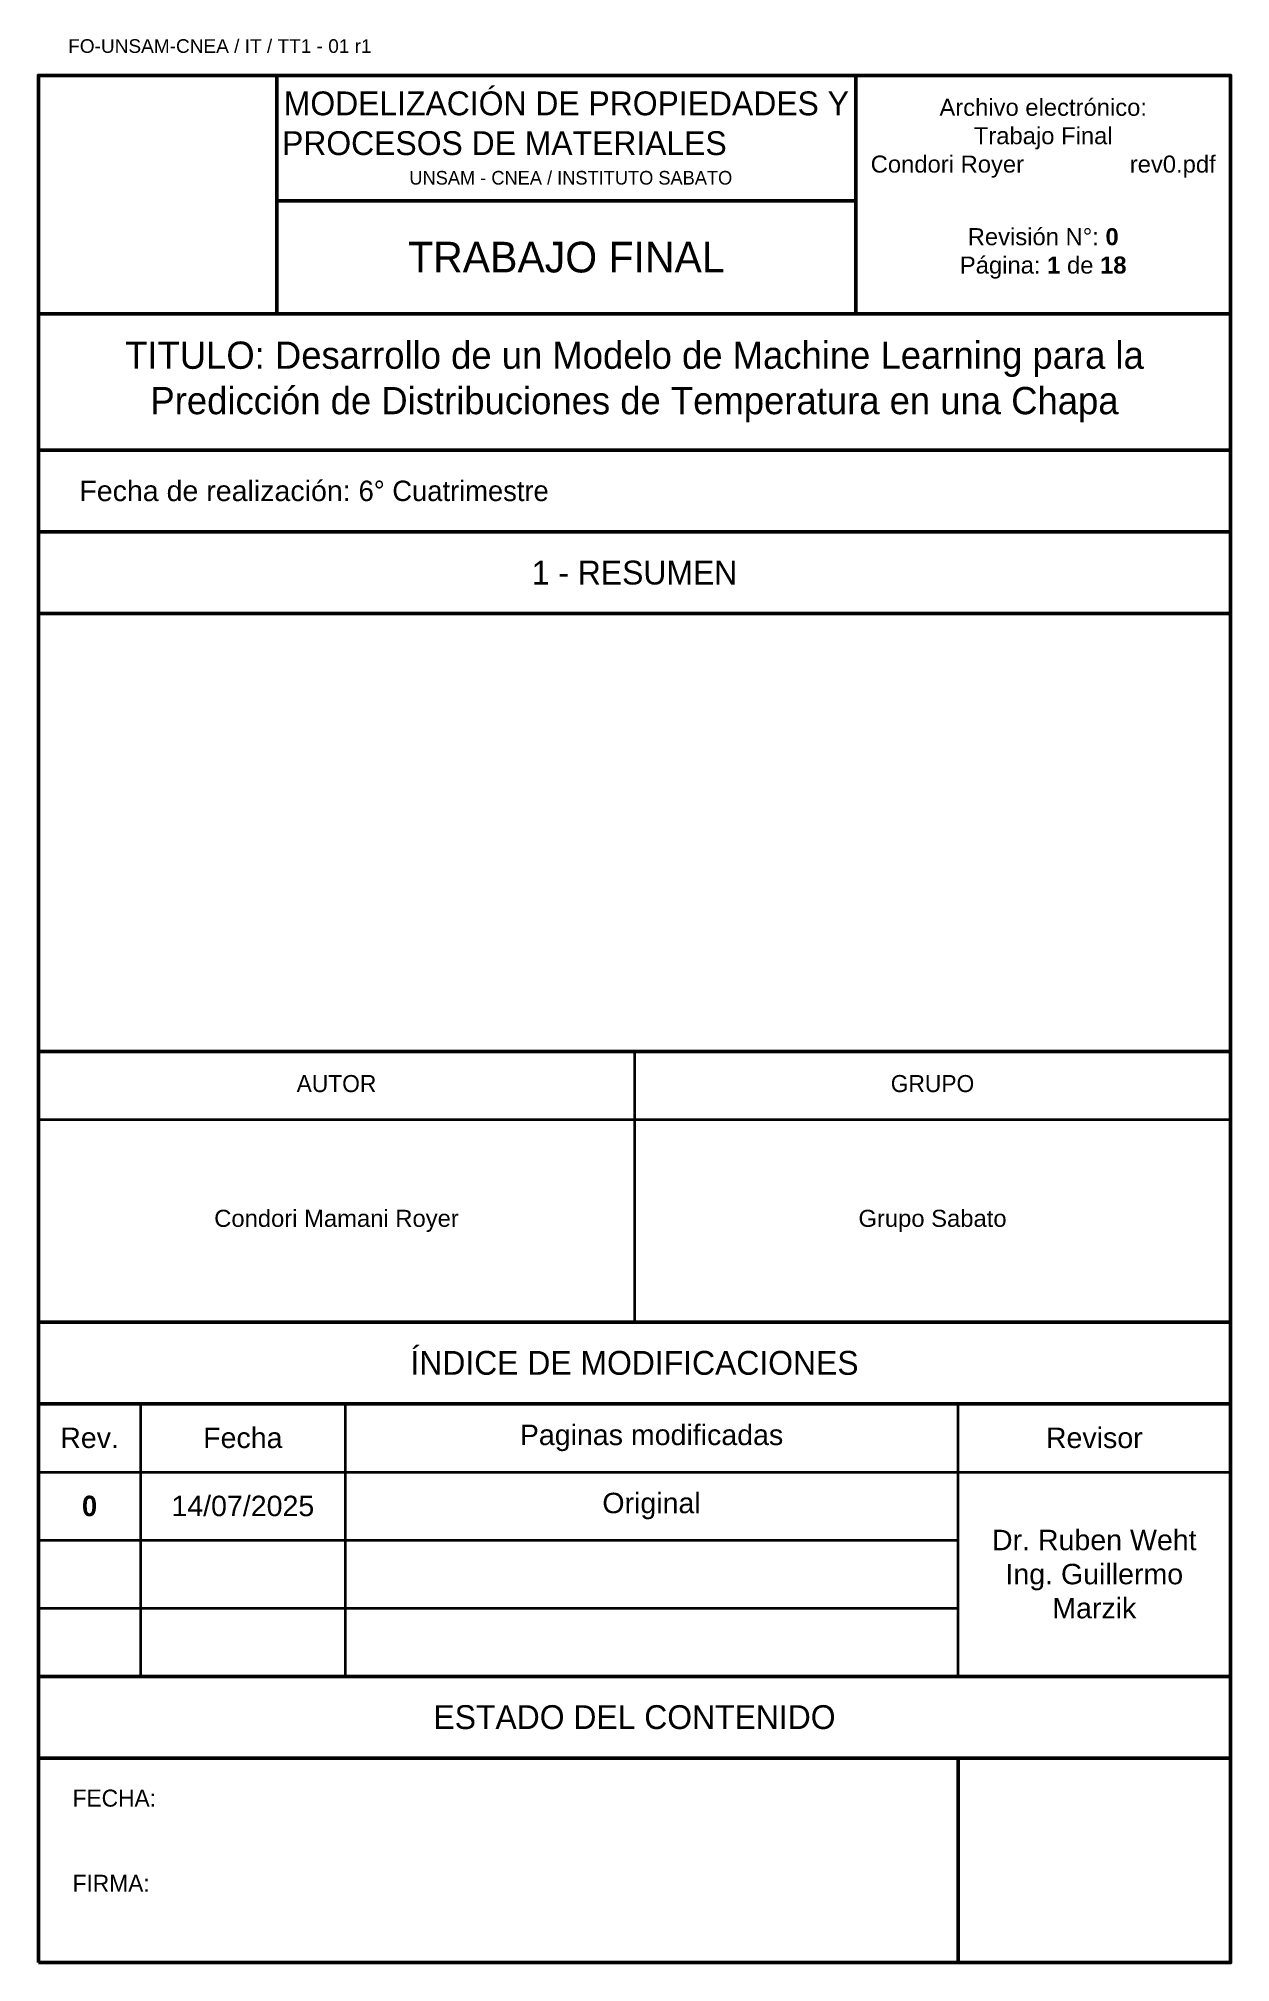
# Paper-space layout 'Presentación1' of a CAD drawing. Header units: millimetres. Extents: x 25 to 200, y 10 to 292.
import ezdxf

# ---------------------------------------------------------------- set-up
doc = ezdxf.new("R2010")
doc.units = ezdxf.units.MM
for name, color, linetype, lineweight in [('BordePrincipales', 5, 'Continuous', 50), ('BordesSegundarios', 110, 'Continuous', 35), ('Texto', 200, 'Continuous', 50)]:
    doc.layers.add(name, color=color, linetype=linetype, lineweight=lineweight)
doc.styles.add('Anotativo', font='bahnschrift.ttf')
doc.styles.add('Anotativo - Arial', font='arial.ttf')

psp = doc.layouts.new('Presentación1')

# ---------------------------------------------------------------- linework, layer by layer
at = {"layer": 'BordePrincipales'}
for p, q in [((60, 287), (60, 252)), ((145, 287), (145, 252)), ((145, 268.59), (60, 268.59)), ((25, 252), (200, 252)), ((25, 232), (200, 232)), ((25, 220), (200, 220)), ((25, 208), (200, 208)), ((25, 143.72), (200, 143.72)), ((25, 104), (200, 104)), ((25, 92), (200, 92)), ((25, 52), (200, 52)), ((25, 40), (200, 40)), ((160, 40), (160, 10))]:
    psp.add_line(p, q, dxfattribs=at)
psp.add_lwpolyline([(25, 10), (200, 10), (200, 287), (25, 287)], close=True, dxfattribs=at)
at = {"layer": 'BordesSegundarios'}
for p, q in [((112.5, 143.72), (112.5, 104)), ((25, 133.72), (200, 133.72)), ((40, 92), (40, 52)), ((70, 92), (70, 52)), ((160, 52), (160, 92)), ((25, 82), (200, 82)), ((25, 72), (160, 72)), ((25, 62), (160, 62))]:
    psp.add_line(p, q, dxfattribs=at)

# ---------------------------------------------------------------- texts
at = {"layer": 'Texto'}
for s, insert, char_height, width, attachment_point, style in [('\\pxb0.5,a0.5,qj;{\\fArial|b0|i0|c0|p34;FO-UNSAM-CNEA / IT / TT1 - 01 r1}', (29.36, 291.3), 2, 46.6849, 4, 'Anotativo'), ('MODELIZACIÓN DE PROPIEDADES Y PROCESOS DE MATERIALES                 {\\H0.57143x;UNSAM - CNEA / INSTITUTO SABATO}', (102.5, 277.8), 3.5, 85, 5, 'Anotativo'), ('{\\fArial|b0|i0|c0|p34;\\PArchivo electrónico: \\PTrabajo Final\\PCondori Royer                rev0.pdf }', (172.5, 287.74), 2.5, 50.0259, 2, 'Anotativo'), ('{\\fArial|b0|i0|c0|p34;Revisión N°: \\fArial|b1|i0|c0|p34;0\\fArial|b0|i0|c0|p34;\\PPágina: \\fArial|b1|i0|c0|p34;1\\fArial|b0|i0|c0|p34; de \\fArial|b1|i0|c0|p34;18}', (172.5, 257.16), 2.5, 55, 8, 'Anotativo'), ('{\\H0.9x;TRABAJO FINAL  }', (102.5, 260.3), 5, 85, 5, 'Anotativo'), ('TITULO: Desarrollo de un Modelo de Machine Learning para la Predicción de Distribuciones de Temperatura en una Chapa', (112.5, 242), 4, 175, 5, 'Anotativo'), ('\\pxl2;{\\fArial|b0|i0|c0|p34;Fecha de realización: }6° Cuatrimestre ', (25, 226), 3, 175, 4, 'Anotativo'), ('1 - RESUMEN', (112.5, 214), 3.5, 175, 5, 'Anotativo'), ('AUTOR', (68.75, 139), 2.5, 87.5, 5, 'Anotativo'), ('GRUPO', (156.25, 139), 2.5, 87.5, 5, 'Anotativo'), ('Condori Mamani Royer ', (68.75, 118.86), 2.5, 87.5, 5, 'Anotativo - Arial'), ('Grupo Sabato', (156.25, 118.86), 2.5, 87.5, 5, 'Anotativo - Arial'), ('ÍNDICE DE MODIFICACIONES ', (112.5, 98), 3.5, 175, 5, 'Anotativo'), ('Rev.', (32.5, 87), 3, 15, 5, 'Anotativo - Arial'), ('Fecha', (55, 87), 3, 15, 5, 'Anotativo - Arial'), ('Paginas modificadas', (115, 87), 3, 48.0598, 5, 'Anotativo - Arial'), ('Revisor', (180, 87), 3, 15, 5, 'Anotativo - Arial'), ('Original', (115, 77), 3, 48.0598, 5, 'Anotativo - Arial'), ('{\\fBahnschrift|b1|i0|c0|p34;0}', (32.5, 77), 3, 15, 5, 'Anotativo - Arial'), ('14/07/2025', (55, 77), 3, 15, 5, 'Anotativo - Arial'), ('Dr. Ruben Weht\\PIng. Guillermo Marzik', (180, 67), 3, 37.1548, 5, 'Anotativo - Arial'), ('ESTADO DEL CONTENIDO', (112.5, 46), 3.5, 175, 5, 'Anotativo'), ('\\pxi2;FECHA:\\P\\P\\PFIRMA:', (25, 27.88), 2.5, 24.4077, 4, 'Anotativo')]:
    psp.add_mtext(s, dxfattribs=dict(at, insert=insert, char_height=char_height, width=width, attachment_point=attachment_point, style=style))

doc.saveas('drawing.dxf')
